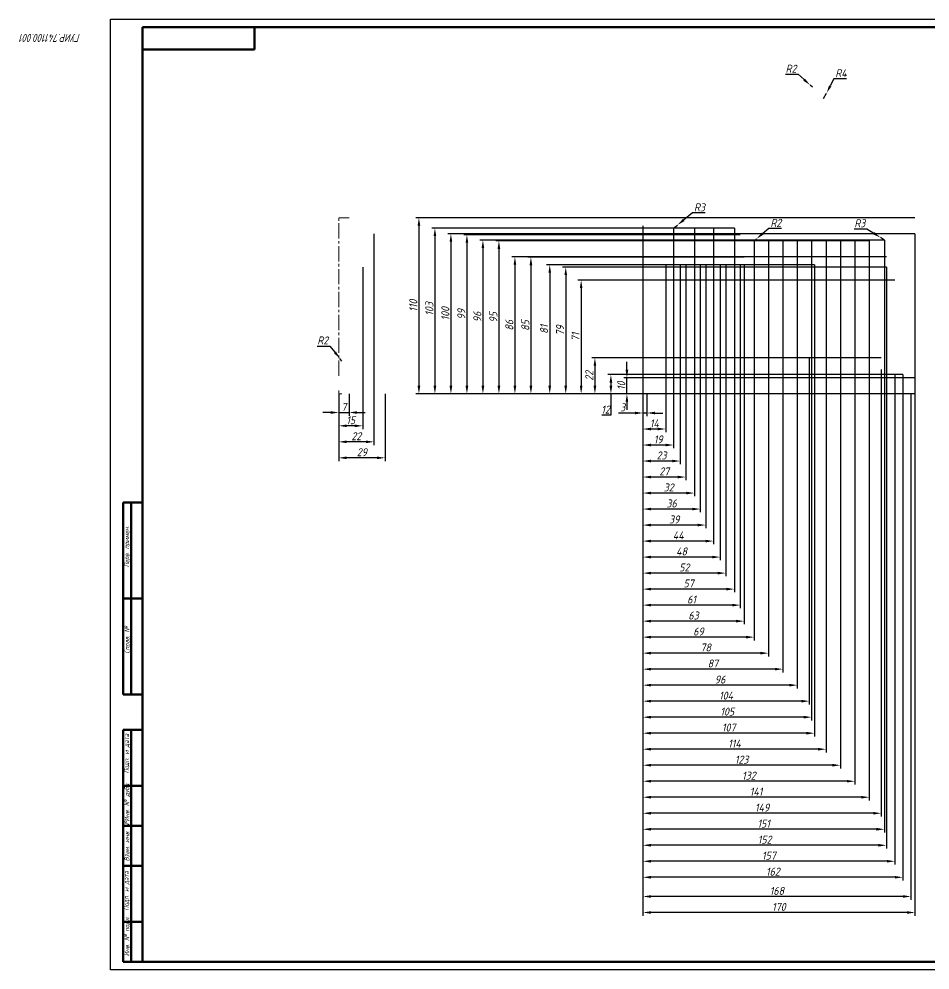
# Paper-space layout 'А1' of a CAD drawing. Header units: millimetres. Extents: x -58 to 887, y -1 to 593.
# Drawn here: x -58 to 512, y -1 to 593 of the extents above; entities that cross this region are included whole.
import ezdxf

# ---------------------------------------------------------------- set-up
doc = ezdxf.new("R2010")
doc.units = ezdxf.units.MM
doc.header["$LTSCALE"] = 0.5
doc.linetypes.add('осевая2', pattern=[28.575, 19.05, -3.175, 3.175, -3.175])
doc.layers.get('0').update_dxf_attribs({"lineweight": 0})
doc.layers.add('KONTUR', color=7, linetype='Continuous')
for name, color, linetype, lineweight in [('Основная', 7, 'Continuous', 60), ('текст', 7, 'Continuous', 30), ('тонкая', 7, 'Continuous', 20), ('штрих-пунктир', 7, 'осевая2', 0)]:
    doc.layers.add(name, color=color, linetype=linetype, lineweight=lineweight)
doc.styles.add('GOST type A0', font='', dxfattribs={"oblique": 15, "height": 3.5})
doc.styles.get("Standard").update_dxf_attribs({"font": 'isocpeui.ttf', "width": 0.9})
doc.styles.get('GOST type A0').set_extended_font_data('GOST type A')
doc.dimstyles.new('Standart', dxfattribs={"dimtxt": 5, "dimasz": 5, "dimexe": 2, "dimexo": 0, "dimgap": 1, "dimtad": 1, "dimtoh": 1, "dimdec": 0, "dimtxsty": 'Standard', "dimcen": 2.5, "dimadec": 0, "dimazin": 0, "dimtfac": 1, "dimtdec": 0, "dimtmove": 0, "dimatfit": 3, "dimldrblk": 'DOTSMALL', "dimfxl": 0, "dimarcsym": 0})

# ---------------------------------------------------------------- blocks, each defined once
blk = doc.blocks.new('*D18')
at = {"color": 0, "lineweight": -2, "transparency": 16777216}
for p, q in [((332.06, 359.11), (332.06, 345.11)), ((334.56, 359.11), (334.56, 345.11)), ((327.06, 347.11), (316.87, 347.11)), ((334.56, 347.11), (332.06, 347.11)), ((339.56, 347.11), (344.56, 347.11))]:
    blk.add_line(p, q, dxfattribs=at)
at = {"color": 0, "transparency": 16777216}
for points in [[(327.06, 347.94), (327.06, 346.28), (332.06, 347.11)], [(339.56, 347.94), (339.56, 346.28), (334.56, 347.11)]]:
    blk.add_solid(points, dxfattribs=at)
at = {"color": 0, "transparency": 16777216, "insert": (319.47, 350.61), "char_height": 5, "attachment_point": 5}
blk.add_mtext('3', dxfattribs=at)
blk = doc.blocks.new('_DotSmall')
at = {"color": 0, "linetype": 'ByBlock', "const_width": 0.5}
blk.add_lwpolyline([(-0.0625, 0, 1), (0.0625, 0, 1)], format="xyb", close=True, dxfattribs=at)
blk = doc.blocks.new('*D19')
at = {"color": 0, "lineweight": -2, "transparency": 16777216}
for p, q in [((346.32, 439.67), (346.32, 335.11)), ((332.06, 359.11), (332.06, 335.11)), ((341.32, 337.11), (337.06, 337.11))]:
    blk.add_line(p, q, dxfattribs=at)
at = {"color": 0, "transparency": 16777216}
for points in [[(337.06, 337.94), (337.06, 336.28), (332.06, 337.11)], [(341.32, 337.94), (341.32, 336.28), (346.32, 337.11)]]:
    blk.add_solid(points, dxfattribs=at)
at = {"color": 0, "transparency": 16777216, "insert": (339.19, 340.61), "char_height": 5, "attachment_point": 5}
blk.add_mtext('14', dxfattribs=at)
blk = doc.blocks.new('*D20')
at = {"color": 0, "lineweight": -2, "transparency": 16777216}
for p, q in [((332.06, 462.58), (332.06, 325.11)), ((351.28, 462.58), (351.28, 325.11)), ((346.28, 327.11), (337.06, 327.11))]:
    blk.add_line(p, q, dxfattribs=at)
at = {"color": 0, "transparency": 16777216}
for points in [[(337.06, 327.94), (337.06, 326.28), (332.06, 327.11)], [(346.28, 327.94), (346.28, 326.28), (351.28, 327.11)]]:
    blk.add_solid(points, dxfattribs=at)
at = {"color": 0, "transparency": 16777216, "insert": (341.67, 330.61), "char_height": 5, "attachment_point": 5}
blk.add_mtext('19', dxfattribs=at)
blk = doc.blocks.new('*D21')
at = {"color": 0, "lineweight": -2, "transparency": 16777216}
for p, q in [((332.06, 439.67), (332.06, 315.11)), ((355.4, 439.67), (355.4, 315.11)), ((350.4, 317.11), (337.06, 317.11))]:
    blk.add_line(p, q, dxfattribs=at)
at = {"color": 0, "transparency": 16777216}
for points in [[(337.06, 317.94), (337.06, 316.28), (332.06, 317.11)], [(350.4, 317.94), (350.4, 316.28), (355.4, 317.11)]]:
    blk.add_solid(points, dxfattribs=at)
at = {"color": 0, "transparency": 16777216, "insert": (343.73, 320.61), "char_height": 5, "attachment_point": 5}
blk.add_mtext('23', dxfattribs=at)
blk = doc.blocks.new('*D22')
at = {"color": 0, "lineweight": -2, "transparency": 16777216}
for p, q in [((332.06, 462.58), (332.06, 305.11)), ((358.82, 439.67), (358.82, 305.11)), ((353.82, 307.11), (337.06, 307.11))]:
    blk.add_line(p, q, dxfattribs=at)
at = {"color": 0, "transparency": 16777216}
for points in [[(337.06, 307.94), (337.06, 306.28), (332.06, 307.11)], [(353.82, 307.94), (353.82, 306.28), (358.82, 307.11)]]:
    blk.add_solid(points, dxfattribs=at)
at = {"color": 0, "transparency": 16777216, "insert": (345.44, 310.64), "char_height": 5, "attachment_point": 5}
blk.add_mtext('27', dxfattribs=at)
blk = doc.blocks.new('*D23')
at = {"color": 0, "lineweight": -2, "transparency": 16777216}
for p, q in [((332.06, 462.58), (332.06, 295.11)), ((364.28, 462.58), (364.28, 295.11)), ((359.28, 297.11), (337.06, 297.11))]:
    blk.add_line(p, q, dxfattribs=at)
at = {"color": 0, "transparency": 16777216}
for points in [[(337.06, 297.94), (337.06, 296.28), (332.06, 297.11)], [(359.28, 297.94), (359.28, 296.28), (364.28, 297.11)]]:
    blk.add_solid(points, dxfattribs=at)
at = {"color": 0, "transparency": 16777216, "insert": (348.17, 300.61), "char_height": 5, "attachment_point": 5}
blk.add_mtext('32', dxfattribs=at)
blk = doc.blocks.new('*D24')
at = {"color": 0, "lineweight": -2, "transparency": 16777216}
for p, q in [((332.06, 439.67), (332.06, 285.11)), ((367.9, 439.67), (367.9, 285.11)), ((362.9, 287.11), (337.06, 287.11))]:
    blk.add_line(p, q, dxfattribs=at)
at = {"color": 0, "transparency": 16777216}
for points in [[(337.06, 287.94), (337.06, 286.28), (332.06, 287.11)], [(362.9, 287.94), (362.9, 286.28), (367.9, 287.11)]]:
    blk.add_solid(points, dxfattribs=at)
at = {"color": 0, "transparency": 16777216, "insert": (349.98, 290.61), "char_height": 5, "attachment_point": 5}
blk.add_mtext('36', dxfattribs=at)
blk = doc.blocks.new('*D25')
at = {"color": 0, "lineweight": -2, "transparency": 16777216}
for p, q in [((332.06, 462.58), (332.06, 275.11)), ((371.32, 439.67), (371.32, 275.11)), ((366.32, 277.11), (337.06, 277.11))]:
    blk.add_line(p, q, dxfattribs=at)
at = {"color": 0, "transparency": 16777216}
for points in [[(337.06, 277.94), (337.06, 276.28), (332.06, 277.11)], [(366.32, 277.94), (366.32, 276.28), (371.32, 277.11)]]:
    blk.add_solid(points, dxfattribs=at)
at = {"color": 0, "transparency": 16777216, "insert": (351.69, 280.61), "char_height": 5, "attachment_point": 5}
blk.add_mtext('39', dxfattribs=at)
blk = doc.blocks.new('*D26')
at = {"color": 0, "lineweight": -2, "transparency": 16777216}
for p, q in [((332.06, 464.11), (332.06, 265.11)), ((376.28, 462.58), (376.28, 265.11)), ((371.28, 267.11), (337.06, 267.11))]:
    blk.add_line(p, q, dxfattribs=at)
at = {"color": 0, "transparency": 16777216}
for points in [[(337.06, 267.94), (337.06, 266.28), (332.06, 267.11)], [(371.28, 267.94), (371.28, 266.28), (376.28, 267.11)]]:
    blk.add_solid(points, dxfattribs=at)
at = {"color": 0, "transparency": 16777216, "insert": (354.17, 270.61), "char_height": 5, "attachment_point": 5}
blk.add_mtext('44', dxfattribs=at)
blk = doc.blocks.new('*D27')
at = {"color": 0, "lineweight": -2, "transparency": 16777216}
for p, q in [((332.06, 439.67), (332.06, 255.11)), ((380.4, 439.67), (380.4, 255.11)), ((375.4, 257.11), (337.06, 257.11))]:
    blk.add_line(p, q, dxfattribs=at)
at = {"color": 0, "transparency": 16777216}
for points in [[(337.06, 257.94), (337.06, 256.28), (332.06, 257.11)], [(375.4, 257.94), (375.4, 256.28), (380.4, 257.11)]]:
    blk.add_solid(points, dxfattribs=at)
at = {"color": 0, "transparency": 16777216, "insert": (356.23, 260.61), "char_height": 5, "attachment_point": 5}
blk.add_mtext('48', dxfattribs=at)
blk = doc.blocks.new('*D28')
at = {"color": 0, "lineweight": -2, "transparency": 16777216}
for p, q in [((332.06, 439.67), (332.06, 245.11)), ((383.82, 439.67), (383.82, 245.11)), ((378.82, 247.11), (337.06, 247.11))]:
    blk.add_line(p, q, dxfattribs=at)
at = {"color": 0, "transparency": 16777216}
for points in [[(337.06, 247.94), (337.06, 246.28), (332.06, 247.11)], [(378.82, 247.94), (378.82, 246.28), (383.82, 247.11)]]:
    blk.add_solid(points, dxfattribs=at)
at = {"color": 0, "transparency": 16777216, "insert": (357.94, 250.61), "char_height": 5, "attachment_point": 5}
blk.add_mtext('52', dxfattribs=at)
blk = doc.blocks.new('*D29')
at = {"color": 0, "lineweight": -2, "transparency": 16777216}
for p, q in [((332.06, 462.58), (332.06, 235.11)), ((389.28, 462.58), (389.28, 235.11)), ((384.28, 237.11), (337.06, 237.11))]:
    blk.add_line(p, q, dxfattribs=at)
at = {"color": 0, "transparency": 16777216}
for points in [[(337.06, 237.94), (337.06, 236.28), (332.06, 237.11)], [(384.28, 237.94), (384.28, 236.28), (389.28, 237.11)]]:
    blk.add_solid(points, dxfattribs=at)
at = {"color": 0, "transparency": 16777216, "insert": (360.67, 240.64), "char_height": 5, "attachment_point": 5}
blk.add_mtext('57', dxfattribs=at)
blk = doc.blocks.new('*D30')
at = {"color": 0, "lineweight": -2, "transparency": 16777216}
for p, q in [((332.06, 439.67), (332.06, 225.11)), ((392.9, 439.67), (392.9, 225.11)), ((387.9, 227.11), (337.06, 227.11))]:
    blk.add_line(p, q, dxfattribs=at)
at = {"color": 0, "transparency": 16777216}
for points in [[(337.06, 227.94), (337.06, 226.28), (332.06, 227.11)], [(387.9, 227.94), (387.9, 226.28), (392.9, 227.11)]]:
    blk.add_solid(points, dxfattribs=at)
at = {"color": 0, "transparency": 16777216, "insert": (362.48, 230.61), "char_height": 5, "attachment_point": 5}
blk.add_mtext('61', dxfattribs=at)
blk = doc.blocks.new('*D31')
at = {"color": 0, "lineweight": -2, "transparency": 16777216}
for p, q in [((332.06, 439.67), (332.06, 215.11)), ((395.32, 439.67), (395.32, 215.11)), ((390.32, 217.11), (337.06, 217.11))]:
    blk.add_line(p, q, dxfattribs=at)
at = {"color": 0, "transparency": 16777216}
for points in [[(337.06, 217.94), (337.06, 216.28), (332.06, 217.11)], [(390.32, 217.94), (390.32, 216.28), (395.32, 217.11)]]:
    blk.add_solid(points, dxfattribs=at)
at = {"color": 0, "transparency": 16777216, "insert": (363.69, 220.61), "char_height": 5, "attachment_point": 5}
blk.add_mtext('63', dxfattribs=at)
blk = doc.blocks.new('*D32')
at = {"color": 0, "lineweight": -2, "transparency": 16777216}
for p, q in [((332.06, 454.61), (332.06, 205.11)), ((401.54, 454.61), (401.54, 205.11)), ((396.54, 207.11), (337.06, 207.11))]:
    blk.add_line(p, q, dxfattribs=at)
at = {"color": 0, "transparency": 16777216}
for points in [[(337.06, 207.94), (337.06, 206.28), (332.06, 207.11)], [(396.54, 207.94), (396.54, 206.28), (401.54, 207.11)]]:
    blk.add_solid(points, dxfattribs=at)
at = {"color": 0, "transparency": 16777216, "insert": (366.8, 210.61), "char_height": 5, "attachment_point": 5}
blk.add_mtext('69', dxfattribs=at)
blk = doc.blocks.new('*D33')
at = {"color": 0, "lineweight": -2, "transparency": 16777216}
for p, q in [((332.06, 454.61), (332.06, 195.11)), ((410.54, 454.61), (410.54, 195.11)), ((405.54, 197.11), (337.06, 197.11))]:
    blk.add_line(p, q, dxfattribs=at)
at = {"color": 0, "transparency": 16777216}
for points in [[(337.06, 197.94), (337.06, 196.28), (332.06, 197.11)], [(405.54, 197.94), (405.54, 196.28), (410.54, 197.11)]]:
    blk.add_solid(points, dxfattribs=at)
at = {"color": 0, "transparency": 16777216, "insert": (371.3, 200.64), "char_height": 5, "attachment_point": 5}
blk.add_mtext('78', dxfattribs=at)
blk = doc.blocks.new('*D34')
at = {"color": 0, "lineweight": -2, "transparency": 16777216}
for p, q in [((332.06, 454.61), (332.06, 185.11)), ((419.54, 454.61), (419.54, 185.11)), ((414.54, 187.11), (337.06, 187.11))]:
    blk.add_line(p, q, dxfattribs=at)
at = {"color": 0, "transparency": 16777216}
for points in [[(337.06, 187.94), (337.06, 186.28), (332.06, 187.11)], [(414.54, 187.94), (414.54, 186.28), (419.54, 187.11)]]:
    blk.add_solid(points, dxfattribs=at)
at = {"color": 0, "transparency": 16777216, "insert": (375.8, 190.64), "char_height": 5, "attachment_point": 5}
blk.add_mtext('87', dxfattribs=at)
blk = doc.blocks.new('*D35')
at = {"color": 0, "lineweight": -2, "transparency": 16777216}
for p, q in [((332.06, 454.61), (332.06, 175.11)), ((428.54, 454.61), (428.54, 175.11)), ((423.54, 177.11), (337.06, 177.11))]:
    blk.add_line(p, q, dxfattribs=at)
at = {"color": 0, "transparency": 16777216}
for points in [[(337.06, 177.94), (337.06, 176.28), (332.06, 177.11)], [(423.54, 177.94), (423.54, 176.28), (428.54, 177.11)]]:
    blk.add_solid(points, dxfattribs=at)
at = {"color": 0, "transparency": 16777216, "insert": (380.3, 180.61), "char_height": 5, "attachment_point": 5}
blk.add_mtext('96', dxfattribs=at)
blk = doc.blocks.new('*D36')
at = {"color": 0, "lineweight": -2, "transparency": 16777216}
for p, q in [((332.06, 454.61), (332.06, 165.11)), ((436.05, 381.58), (436.05, 165.11)), ((431.05, 167.11), (337.06, 167.11))]:
    blk.add_line(p, q, dxfattribs=at)
at = {"color": 0, "transparency": 16777216}
for points in [[(337.06, 167.94), (337.06, 166.28), (332.06, 167.11)], [(431.05, 167.94), (431.05, 166.28), (436.05, 167.11)]]:
    blk.add_solid(points, dxfattribs=at)
at = {"color": 0, "transparency": 16777216, "insert": (384.06, 170.61), "char_height": 5, "attachment_point": 5}
blk.add_mtext('104', dxfattribs=at)
blk = doc.blocks.new('*D37')
at = {"color": 0, "lineweight": -2, "transparency": 16777216}
for p, q in [((332.06, 454.61), (332.06, 155.11)), ((437.54, 454.61), (437.54, 155.11)), ((432.54, 157.11), (337.06, 157.11))]:
    blk.add_line(p, q, dxfattribs=at)
at = {"color": 0, "transparency": 16777216}
for points in [[(337.06, 157.94), (337.06, 156.28), (332.06, 157.11)], [(432.54, 157.94), (432.54, 156.28), (437.54, 157.11)]]:
    blk.add_solid(points, dxfattribs=at)
at = {"color": 0, "transparency": 16777216, "insert": (384.8, 160.61), "char_height": 5, "attachment_point": 5}
blk.add_mtext('105', dxfattribs=at)
blk = doc.blocks.new('*D38')
at = {"color": 0, "lineweight": -2, "transparency": 16777216}
for p, q in [((332.06, 454.61), (332.06, 135.11)), ((446.54, 454.61), (446.54, 135.11)), ((441.54, 137.11), (337.06, 137.11))]:
    blk.add_line(p, q, dxfattribs=at)
at = {"color": 0, "transparency": 16777216}
for points in [[(337.06, 137.94), (337.06, 136.28), (332.06, 137.11)], [(441.54, 137.94), (441.54, 136.28), (446.54, 137.11)]]:
    blk.add_solid(points, dxfattribs=at)
at = {"color": 0, "transparency": 16777216, "insert": (389.3, 140.61), "char_height": 5, "attachment_point": 5}
blk.add_mtext('114', dxfattribs=at)
blk = doc.blocks.new('*D39')
at = {"color": 0, "lineweight": -2, "transparency": 16777216}
for p, q in [((332.06, 454.61), (332.06, 125.11)), ((455.54, 454.61), (455.54, 125.11)), ((450.54, 127.11), (337.06, 127.11))]:
    blk.add_line(p, q, dxfattribs=at)
at = {"color": 0, "transparency": 16777216}
for points in [[(337.06, 127.94), (337.06, 126.28), (332.06, 127.11)], [(450.54, 127.94), (450.54, 126.28), (455.54, 127.11)]]:
    blk.add_solid(points, dxfattribs=at)
at = {"color": 0, "transparency": 16777216, "insert": (393.8, 130.61), "char_height": 5, "attachment_point": 5}
blk.add_mtext('123', dxfattribs=at)
blk = doc.blocks.new('*D40')
at = {"color": 0, "lineweight": -2, "transparency": 16777216}
for p, q in [((332.06, 454.61), (332.06, 115.11)), ((464.54, 454.61), (464.54, 115.11)), ((459.54, 117.11), (337.06, 117.11))]:
    blk.add_line(p, q, dxfattribs=at)
at = {"color": 0, "transparency": 16777216}
for points in [[(337.06, 117.94), (337.06, 116.28), (332.06, 117.11)], [(459.54, 117.94), (459.54, 116.28), (464.54, 117.11)]]:
    blk.add_solid(points, dxfattribs=at)
at = {"color": 0, "transparency": 16777216, "insert": (398.3, 120.61), "char_height": 5, "attachment_point": 5}
blk.add_mtext('132', dxfattribs=at)
blk = doc.blocks.new('*D41')
at = {"color": 0, "lineweight": -2, "transparency": 16777216}
for p, q in [((332.06, 454.61), (332.06, 105.11)), ((473.54, 454.61), (473.54, 105.11)), ((468.54, 107.11), (337.06, 107.11))]:
    blk.add_line(p, q, dxfattribs=at)
at = {"color": 0, "transparency": 16777216}
for points in [[(337.06, 107.94), (337.06, 106.28), (332.06, 107.11)], [(468.54, 107.94), (468.54, 106.28), (473.54, 107.11)]]:
    blk.add_solid(points, dxfattribs=at)
at = {"color": 0, "transparency": 16777216, "insert": (402.8, 110.61), "char_height": 5, "attachment_point": 5}
blk.add_mtext('141', dxfattribs=at)
blk = doc.blocks.new('*D42')
at = {"color": 0, "lineweight": -2, "transparency": 16777216}
for p, q in [((332.06, 374.23), (332.06, 95.11)), ((481.05, 374.23), (481.05, 95.11)), ((476.05, 97.11), (337.06, 97.11))]:
    blk.add_line(p, q, dxfattribs=at)
at = {"color": 0, "transparency": 16777216}
for points in [[(337.06, 97.94), (337.06, 96.28), (332.06, 97.11)], [(476.05, 97.94), (476.05, 96.28), (481.05, 97.11)]]:
    blk.add_solid(points, dxfattribs=at)
at = {"color": 0, "transparency": 16777216, "insert": (406.56, 100.61), "char_height": 5, "attachment_point": 5}
blk.add_mtext('149', dxfattribs=at)
blk = doc.blocks.new('*D43')
at = {"color": 0, "lineweight": -2, "transparency": 16777216}
for p, q in [((332.06, 455.11), (332.06, 85.11)), ((483.06, 455.11), (483.06, 85.11)), ((478.06, 87.11), (337.06, 87.11))]:
    blk.add_line(p, q, dxfattribs=at)
at = {"color": 0, "transparency": 16777216}
for points in [[(337.06, 87.94), (337.06, 86.28), (332.06, 87.11)], [(478.06, 87.94), (478.06, 86.28), (483.06, 87.11)]]:
    blk.add_solid(points, dxfattribs=at)
at = {"color": 0, "transparency": 16777216, "insert": (407.56, 90.61), "char_height": 5, "attachment_point": 5}
blk.add_mtext('151', dxfattribs=at)
blk = doc.blocks.new('*D44')
at = {"color": 0, "lineweight": -2, "transparency": 16777216}
for p, q in [((332.06, 438.21), (332.06, 75.11)), ((484.23, 438.21), (484.23, 75.11)), ((479.23, 77.11), (337.06, 77.11))]:
    blk.add_line(p, q, dxfattribs=at)
at = {"color": 0, "transparency": 16777216}
for points in [[(337.06, 77.94), (337.06, 76.28), (332.06, 77.11)], [(479.23, 77.94), (479.23, 76.28), (484.23, 77.11)]]:
    blk.add_solid(points, dxfattribs=at)
at = {"color": 0, "transparency": 16777216, "insert": (408.15, 80.61), "char_height": 5, "attachment_point": 5}
blk.add_mtext('152', dxfattribs=at)
blk = doc.blocks.new('*D45')
at = {"color": 0, "lineweight": -2, "transparency": 16777216}
for p, q in [((332.06, 371.11), (332.06, 65.11)), ((489.54, 371.11), (489.54, 65.11)), ((484.54, 67.11), (337.06, 67.11))]:
    blk.add_line(p, q, dxfattribs=at)
at = {"color": 0, "transparency": 16777216}
for points in [[(337.06, 67.94), (337.06, 66.28), (332.06, 67.11)], [(484.54, 67.94), (484.54, 66.28), (489.54, 67.11)]]:
    blk.add_solid(points, dxfattribs=at)
at = {"color": 0, "transparency": 16777216, "insert": (410.8, 70.64), "char_height": 5, "attachment_point": 5}
blk.add_mtext('157', dxfattribs=at)
blk = doc.blocks.new('*D46')
at = {"color": 0, "lineweight": -2, "transparency": 16777216}
for p, q in [((332.06, 371.11), (332.06, 55.11)), ((494.54, 371.11), (494.54, 55.11)), ((489.54, 57.11), (337.06, 57.11))]:
    blk.add_line(p, q, dxfattribs=at)
at = {"color": 0, "transparency": 16777216}
for points in [[(337.06, 57.94), (337.06, 56.28), (332.06, 57.11)], [(489.54, 57.94), (489.54, 56.28), (494.54, 57.11)]]:
    blk.add_solid(points, dxfattribs=at)
at = {"color": 0, "transparency": 16777216, "insert": (413.3, 60.61), "char_height": 5, "attachment_point": 5}
blk.add_mtext('162', dxfattribs=at)
blk = doc.blocks.new('*D47')
at = {"color": 0, "lineweight": -2, "transparency": 16777216}
for p, q in [((332.06, 359.11), (332.06, 43.11)), ((499.56, 359.11), (499.56, 43.11)), ((494.56, 45.11), (337.06, 45.11))]:
    blk.add_line(p, q, dxfattribs=at)
at = {"color": 0, "transparency": 16777216}
for points in [[(337.06, 45.94), (337.06, 44.28), (332.06, 45.11)], [(494.56, 45.94), (494.56, 44.28), (499.56, 45.11)]]:
    blk.add_solid(points, dxfattribs=at)
at = {"color": 0, "transparency": 16777216, "insert": (415.81, 48.61), "char_height": 5, "attachment_point": 5}
blk.add_mtext('168', dxfattribs=at)
blk = doc.blocks.new('*D48')
at = {"color": 0, "lineweight": -2, "transparency": 16777216}
for p, q in [((332.06, 459.11), (332.06, 33.11)), ((502.06, 459.11), (502.06, 33.11)), ((497.06, 35.11), (337.06, 35.11))]:
    blk.add_line(p, q, dxfattribs=at)
at = {"color": 0, "transparency": 16777216}
for points in [[(337.06, 35.94), (337.06, 34.28), (332.06, 35.11)], [(497.06, 35.94), (497.06, 34.28), (502.06, 35.11)]]:
    blk.add_solid(points, dxfattribs=at)
at = {"color": 0, "transparency": 16777216, "insert": (417.06, 38.64), "char_height": 5, "attachment_point": 5}
blk.add_mtext('170', dxfattribs=at)
blk = doc.blocks.new('*D49')
at = {"color": 0, "lineweight": -2, "transparency": 16777216}
for p, q in [((332.06, 439.67), (332.06, 145.11)), ((439.32, 439.67), (439.32, 145.11)), ((434.32, 147.11), (337.06, 147.11))]:
    blk.add_line(p, q, dxfattribs=at)
at = {"color": 0, "transparency": 16777216}
for points in [[(337.06, 147.94), (337.06, 146.28), (332.06, 147.11)], [(434.32, 147.94), (434.32, 146.28), (439.32, 147.11)]]:
    blk.add_solid(points, dxfattribs=at)
at = {"color": 0, "transparency": 16777216, "insert": (385.69, 150.64), "char_height": 5, "attachment_point": 5}
blk.add_mtext('107', dxfattribs=at)
blk = doc.blocks.new('*D50')
at = {"color": 0, "lineweight": -2, "transparency": 16777216}
for p, q in [((322.06, 374.11), (322.06, 379.11)), ((502.06, 369.11), (320.06, 369.11)), ((322.06, 359.11), (322.06, 369.11)), ((502.06, 359.11), (320.06, 359.11)), ((322.06, 354.11), (322.06, 349.11))]:
    blk.add_line(p, q, dxfattribs=at)
at = {"color": 0, "transparency": 16777216}
for points in [[(321.23, 374.11), (322.9, 374.11), (322.06, 369.11)], [(321.23, 354.11), (322.9, 354.11), (322.06, 359.11)]]:
    blk.add_solid(points, dxfattribs=at)
at = {"color": 0, "transparency": 16777216, "insert": (318.56, 364.11), "char_height": 5, "attachment_point": 5, "rotation": 90}
blk.add_mtext('10', dxfattribs=at)
blk = doc.blocks.new('*D51')
at = {"color": 0, "lineweight": -2, "transparency": 16777216}
for p, q in [((494.54, 371.11), (310.06, 371.11)), ((312.06, 366.11), (312.06, 364.11)), ((494.54, 359.11), (310.06, 359.11)), ((312.06, 359.11), (312.06, 345.76)), ((312.06, 345.76), (306.37, 345.76))]:
    blk.add_line(p, q, dxfattribs=at)
at = {"color": 0, "transparency": 16777216}
for points in [[(311.23, 366.11), (312.9, 366.11), (312.06, 371.11)], [(311.23, 364.11), (312.9, 364.11), (312.06, 359.11)]]:
    blk.add_solid(points, dxfattribs=at)
at = {"color": 0, "transparency": 16777216, "insert": (308.72, 349.26), "char_height": 5, "attachment_point": 5}
blk.add_mtext('12', dxfattribs=at)
blk = doc.blocks.new('*D52')
at = {"color": 0, "lineweight": -2, "transparency": 16777216}
for p, q in [((481.05, 381.58), (300.06, 381.58)), ((302.06, 376.58), (302.06, 364.11)), ((481.05, 359.11), (300.06, 359.11))]:
    blk.add_line(p, q, dxfattribs=at)
at = {"color": 0, "transparency": 16777216}
for points in [[(301.23, 376.58), (302.9, 376.58), (302.06, 381.58)], [(301.23, 364.11), (302.9, 364.11), (302.06, 359.11)]]:
    blk.add_solid(points, dxfattribs=at)
at = {"color": 0, "transparency": 16777216, "insert": (298.56, 370.35), "char_height": 5, "attachment_point": 5, "rotation": 90}
blk.add_mtext('22', dxfattribs=at)
blk = doc.blocks.new('*D53')
at = {"color": 0, "lineweight": -2, "transparency": 16777216}
for p, q in [((489.54, 430.11), (291.47, 430.11)), ((293.47, 425.11), (293.47, 364.11)), ((489.54, 359.11), (291.47, 359.11))]:
    blk.add_line(p, q, dxfattribs=at)
at = {"color": 0, "transparency": 16777216}
for points in [[(292.64, 425.11), (294.3, 425.11), (293.47, 430.11)], [(292.64, 364.11), (294.3, 364.11), (293.47, 359.11)]]:
    blk.add_solid(points, dxfattribs=at)
at = {"color": 0, "transparency": 16777216, "insert": (289.94, 394.61), "char_height": 5, "attachment_point": 5, "rotation": 90}
blk.add_mtext('71', dxfattribs=at)
blk = doc.blocks.new('*D54')
at = {"color": 0, "lineweight": -2, "transparency": 16777216}
for p, q in [((484.23, 438.21), (281.83, 438.21)), ((283.83, 433.21), (283.83, 364.11)), ((484.23, 359.11), (281.83, 359.11))]:
    blk.add_line(p, q, dxfattribs=at)
at = {"color": 0, "transparency": 16777216}
for points in [[(283, 433.21), (284.67, 433.21), (283.83, 438.21)], [(283, 364.11), (284.67, 364.11), (283.83, 359.11)]]:
    blk.add_solid(points, dxfattribs=at)
at = {"color": 0, "transparency": 16777216, "insert": (280.3, 398.66), "char_height": 5, "attachment_point": 5, "rotation": 90}
blk.add_mtext('79', dxfattribs=at)
blk = doc.blocks.new('*D55')
at = {"color": 0, "lineweight": -2, "transparency": 16777216}
for p, q in [((439.32, 439.67), (271.83, 439.67)), ((273.83, 434.67), (273.83, 364.11)), ((439.32, 359.11), (271.83, 359.11))]:
    blk.add_line(p, q, dxfattribs=at)
at = {"color": 0, "transparency": 16777216}
for points in [[(272.99, 434.67), (274.66, 434.67), (273.83, 439.67)], [(272.99, 364.11), (274.66, 364.11), (273.83, 359.11)]]:
    blk.add_solid(points, dxfattribs=at)
at = {"color": 0, "transparency": 16777216, "insert": (270.33, 399.39), "char_height": 5, "attachment_point": 5, "rotation": 90}
blk.add_mtext('81', dxfattribs=at)
blk = doc.blocks.new('*D56')
at = {"color": 0, "lineweight": -2, "transparency": 16777216}
for p, q in [((484.23, 444.7), (250.06, 444.7)), ((252.06, 439.7), (252.06, 364.11)), ((484.23, 359.11), (250.06, 359.11))]:
    blk.add_line(p, q, dxfattribs=at)
at = {"color": 0, "transparency": 16777216}
for points in [[(251.23, 439.7), (252.9, 439.7), (252.06, 444.7)], [(251.23, 364.11), (252.9, 364.11), (252.06, 359.11)]]:
    blk.add_solid(points, dxfattribs=at)
at = {"color": 0, "transparency": 16777216, "insert": (248.56, 401.91), "char_height": 5, "attachment_point": 5, "rotation": 90}
blk.add_mtext('86', dxfattribs=at)
blk = doc.blocks.new('*D57')
at = {"color": 0, "lineweight": -2, "transparency": 16777216}
for p, q in [((395.32, 444.42), (260.06, 444.42)), ((262.06, 439.42), (262.06, 364.11)), ((395.32, 359.11), (260.06, 359.11))]:
    blk.add_line(p, q, dxfattribs=at)
at = {"color": 0, "transparency": 16777216}
for points in [[(261.23, 439.42), (262.9, 439.42), (262.06, 444.42)], [(261.23, 364.11), (262.9, 364.11), (262.06, 359.11)]]:
    blk.add_solid(points, dxfattribs=at)
at = {"color": 0, "transparency": 16777216, "insert": (258.56, 401.76), "char_height": 5, "attachment_point": 5, "rotation": 90}
blk.add_mtext('85', dxfattribs=at)
blk = doc.blocks.new('*D58')
at = {"color": 0, "lineweight": -2, "transparency": 16777216}
for p, q in [((473.54, 454.61), (240.06, 454.61)), ((242.06, 449.61), (242.06, 364.11)), ((473.54, 359.11), (240.06, 359.11))]:
    blk.add_line(p, q, dxfattribs=at)
at = {"color": 0, "transparency": 16777216}
for points in [[(241.23, 449.61), (242.9, 449.61), (242.06, 454.61)], [(241.23, 364.11), (242.9, 364.11), (242.06, 359.11)]]:
    blk.add_solid(points, dxfattribs=at)
at = {"color": 0, "transparency": 16777216, "insert": (238.56, 406.86), "char_height": 5, "attachment_point": 5, "rotation": 90}
blk.add_mtext('95', dxfattribs=at)
blk = doc.blocks.new('*D59')
at = {"color": 0, "lineweight": -2, "transparency": 16777216}
for p, q in [((483.06, 455.11), (230.06, 455.11)), ((232.06, 450.11), (232.06, 364.11)), ((483.06, 359.11), (230.06, 359.11))]:
    blk.add_line(p, q, dxfattribs=at)
at = {"color": 0, "transparency": 16777216}
for points in [[(231.23, 450.11), (232.9, 450.11), (232.06, 455.11)], [(231.23, 364.11), (232.9, 364.11), (232.06, 359.11)]]:
    blk.add_solid(points, dxfattribs=at)
at = {"color": 0, "transparency": 16777216, "insert": (228.56, 407.11), "char_height": 5, "attachment_point": 5, "rotation": 90}
blk.add_mtext('96', dxfattribs=at)
blk = doc.blocks.new('*D60')
at = {"color": 0, "lineweight": -2, "transparency": 16777216}
for p, q in [((502.06, 459.11), (210.06, 459.11)), ((212.06, 454.11), (212.06, 364.11)), ((502.06, 359.11), (210.06, 359.11))]:
    blk.add_line(p, q, dxfattribs=at)
at = {"color": 0, "transparency": 16777216}
for points in [[(211.23, 454.11), (212.9, 454.11), (212.06, 459.11)], [(211.23, 364.11), (212.9, 364.11), (212.06, 359.11)]]:
    blk.add_solid(points, dxfattribs=at)
at = {"color": 0, "transparency": 16777216, "insert": (208.56, 409.11), "char_height": 5, "attachment_point": 5, "rotation": 90}
blk.add_mtext('100', dxfattribs=at)
blk = doc.blocks.new('*D61')
at = {"color": 0, "lineweight": -2, "transparency": 16777216}
for p, q in [((392.9, 458.42), (220.06, 458.42)), ((222.06, 453.42), (222.06, 364.11)), ((392.9, 359.11), (220.06, 359.11))]:
    blk.add_line(p, q, dxfattribs=at)
at = {"color": 0, "transparency": 16777216}
for points in [[(221.23, 453.42), (222.9, 453.42), (222.06, 458.42)], [(221.23, 364.11), (222.9, 364.11), (222.06, 359.11)]]:
    blk.add_solid(points, dxfattribs=at)
at = {"color": 0, "transparency": 16777216, "insert": (218.56, 408.77), "char_height": 5, "attachment_point": 5, "rotation": 90}
blk.add_mtext('99', dxfattribs=at)
blk = doc.blocks.new('*D62')
at = {"color": 0, "lineweight": -2, "transparency": 16777216}
for p, q in [((389.28, 462.58), (200.06, 462.58)), ((202.06, 457.58), (202.06, 364.11)), ((389.28, 359.11), (200.06, 359.11))]:
    blk.add_line(p, q, dxfattribs=at)
at = {"color": 0, "transparency": 16777216}
for points in [[(201.23, 457.58), (202.9, 457.58), (202.06, 462.58)], [(201.23, 364.11), (202.9, 364.11), (202.06, 359.11)]]:
    blk.add_solid(points, dxfattribs=at)
at = {"color": 0, "transparency": 16777216, "insert": (198.56, 412.14), "char_height": 5, "attachment_point": 5, "rotation": 90}
blk.add_mtext('103', dxfattribs=at)
blk = doc.blocks.new('*D63')
at = {"color": 0, "lineweight": -2, "transparency": 16777216}
for p, q in [((502.06, 469.11), (190.06, 469.11)), ((192.06, 464.11), (192.06, 364.11)), ((502.06, 359.11), (190.06, 359.11))]:
    blk.add_line(p, q, dxfattribs=at)
at = {"color": 0, "transparency": 16777216}
for points in [[(191.23, 464.11), (192.9, 464.11), (192.06, 469.11)], [(191.23, 364.11), (192.9, 364.11), (192.06, 359.11)]]:
    blk.add_solid(points, dxfattribs=at)
at = {"color": 0, "transparency": 16777216, "insert": (188.56, 414.11), "char_height": 5, "attachment_point": 5, "rotation": 90}
blk.add_mtext('110', dxfattribs=at)
blk = doc.blocks.new('*D64')
at = {"color": 0, "lineweight": -2, "transparency": 16777216}
for p, q in [((362.99, 472.06), (357.5, 467.62)), ((370.91, 472.06), (362.99, 472.06)), ((351.28, 462.58), (353.62, 464.47))]:
    blk.add_line(p, q, dxfattribs=at)
at = {"color": 0, "transparency": 16777216}
blk.add_solid([(356.98, 468.27), (358.03, 466.97), (353.62, 464.47)], dxfattribs=at)
at = {"color": 0, "transparency": 16777216, "insert": (367.45, 475.56), "char_height": 5, "attachment_point": 5}
blk.add_mtext('R3', dxfattribs=at)
blk = doc.blocks.new('*D65')
at = {"color": 0, "lineweight": -2, "transparency": 16777216}
for p, q in [((410.7, 462.35), (406.89, 459.13)), ((418.63, 462.35), (410.7, 462.35)), ((401.54, 454.61), (403.07, 455.9))]:
    blk.add_line(p, q, dxfattribs=at)
at = {"color": 0, "transparency": 16777216}
blk.add_solid([(406.35, 459.76), (407.42, 458.49), (403.07, 455.9)], dxfattribs=at)
at = {"color": 0, "transparency": 16777216, "insert": (415.17, 465.85), "char_height": 5, "attachment_point": 5}
blk.add_mtext('R2', dxfattribs=at)
blk = doc.blocks.new('*D66')
at = {"color": 0, "lineweight": -2, "transparency": 16777216}
for p, q in [((464.19, 462.11), (472.11, 462.11)), ((472.11, 462.11), (476.32, 459.41)), ((483.06, 455.11), (480.54, 456.72))]:
    blk.add_line(p, q, dxfattribs=at)
at = {"color": 0, "transparency": 16777216}
blk.add_solid([(476.77, 460.12), (475.87, 458.71), (480.54, 456.72)], dxfattribs=at)
at = {"color": 0, "transparency": 16777216, "insert": (467.65, 465.61), "char_height": 5, "attachment_point": 5}
blk.add_mtext('R3', dxfattribs=at)
blk = doc.blocks.new('*D67')
at = {"color": 0, "lineweight": -2, "transparency": 16777216}
for p, q in [((128.5, 388.94), (136.42, 388.94)), ((136.42, 388.94), (139.55, 385.04)), ((143.93, 379.58), (142.68, 381.14))]:
    blk.add_line(p, q, dxfattribs=at)
at = {"color": 0, "transparency": 16777216}
blk.add_solid([(140.2, 385.57), (138.9, 384.52), (142.68, 381.14)], dxfattribs=at)
at = {"color": 0, "transparency": 16777216, "insert": (131.96, 392.44), "char_height": 5, "attachment_point": 5}
blk.add_mtext('R2', dxfattribs=at)
blk = doc.blocks.new('*D68')
at = {"color": 0, "lineweight": -2, "transparency": 16777216}
for p, q in [((451.5, 555.86), (449.19, 551.43)), ((459.25, 555.86), (451.5, 555.86)), ((445.04, 543.47), (446.88, 546.99))]:
    blk.add_line(p, q, dxfattribs=at)
at = {"color": 0, "transparency": 16777216}
blk.add_solid([(448.45, 551.81), (449.93, 551.04), (446.88, 546.99)], dxfattribs=at)
at = {"color": 0, "transparency": 16777216, "insert": (455.88, 559.36), "char_height": 5, "attachment_point": 5}
blk.add_mtext('R4', dxfattribs=at)
blk = doc.blocks.new('*D69')
at = {"color": 0, "lineweight": -2, "transparency": 16777216}
for p, q in [((421.2, 558.67), (429.12, 558.67)), ((429.12, 558.67), (432.84, 555.33)), ((438.05, 550.65), (436.56, 551.99))]:
    blk.add_line(p, q, dxfattribs=at)
at = {"color": 0, "transparency": 16777216}
blk.add_solid([(433.4, 555.95), (432.29, 554.71), (436.56, 551.99)], dxfattribs=at)
at = {"color": 0, "transparency": 16777216, "insert": (424.66, 562.17), "char_height": 5, "attachment_point": 5}
blk.add_mtext('R2', dxfattribs=at)
blk = doc.blocks.new('*D70')
at = {"color": 0, "lineweight": -2, "transparency": 16777216}
for p, q in [((141.93, 359.11), (141.93, 345.41)), ((148.44, 359.11), (148.44, 345.41)), ((136.93, 347.41), (131.93, 347.41)), ((141.93, 347.41), (148.44, 347.41)), ((153.44, 347.41), (158.44, 347.41))]:
    blk.add_line(p, q, dxfattribs=at)
at = {"color": 0, "transparency": 16777216}
for points in [[(136.93, 348.24), (136.93, 346.58), (141.93, 347.41)], [(153.44, 348.24), (153.44, 346.58), (148.44, 347.41)]]:
    blk.add_solid(points, dxfattribs=at)
at = {"color": 0, "transparency": 16777216, "insert": (145.18, 350.94), "char_height": 5, "attachment_point": 5}
blk.add_mtext('7', dxfattribs=at)
blk = doc.blocks.new('*D71')
at = {"color": 0, "lineweight": -2, "transparency": 16777216}
for p, q in [((156.93, 438.21), (156.93, 337.11)), ((141.93, 359.11), (141.93, 337.11)), ((151.93, 339.11), (146.93, 339.11))]:
    blk.add_line(p, q, dxfattribs=at)
at = {"color": 0, "transparency": 16777216}
for points in [[(146.93, 339.94), (146.93, 338.28), (141.93, 339.11)], [(151.93, 339.94), (151.93, 338.28), (156.93, 339.11)]]:
    blk.add_solid(points, dxfattribs=at)
at = {"color": 0, "transparency": 16777216, "insert": (149.43, 342.61), "char_height": 5, "attachment_point": 5}
blk.add_mtext('15', dxfattribs=at)
blk = doc.blocks.new('*D72')
at = {"color": 0, "lineweight": -2, "transparency": 16777216}
for p, q in [((163.94, 459.11), (163.94, 327.11)), ((141.93, 359.11), (141.93, 327.11)), ((158.94, 329.11), (146.93, 329.11))]:
    blk.add_line(p, q, dxfattribs=at)
at = {"color": 0, "transparency": 16777216}
for points in [[(146.93, 329.94), (146.93, 328.28), (141.93, 329.11)], [(158.94, 329.94), (158.94, 328.28), (163.94, 329.11)]]:
    blk.add_solid(points, dxfattribs=at)
at = {"color": 0, "transparency": 16777216, "insert": (152.93, 332.61), "char_height": 5, "attachment_point": 5}
blk.add_mtext('22', dxfattribs=at)
blk = doc.blocks.new('*D73')
at = {"color": 0, "lineweight": -2, "transparency": 16777216}
for p, q in [((141.93, 359.11), (141.93, 317.11)), ((170.94, 359.11), (170.94, 317.11)), ((165.94, 319.11), (146.93, 319.11))]:
    blk.add_line(p, q, dxfattribs=at)
at = {"color": 0, "transparency": 16777216}
for points in [[(146.93, 319.94), (146.93, 318.28), (141.93, 319.11)], [(165.94, 319.94), (165.94, 318.28), (170.94, 319.11)]]:
    blk.add_solid(points, dxfattribs=at)
at = {"color": 0, "transparency": 16777216, "insert": (156.43, 322.61), "char_height": 5, "attachment_point": 5}
blk.add_mtext('29', dxfattribs=at)

psp = doc.layouts.new('А1')

# ---------------------------------------------------------------- linework, layer by layer
at = {"layer": 'KONTUR'}
for p, q in [((-0.79, -0.79), (-0.79, 593.21)), ((-0.79, 593.21), (840.21, 593.21)), ((840.21, -0.79), (-0.79, -0.79))]:
    psp.add_line(p, q, dxfattribs=at)
at = {"layer": 'Основная'}
for p, q in [((19.21, 44.21), (19.21, 588.21)), ((835.21, 588.21), (19.21, 588.21)), ((89.21, 574.21), (89.21, 588.21)), ((89.21, 574.21), (19.21, 574.21)), ((7.21, 291.21), (7.21, 171.21)), ((19.21, 291.21), (7.21, 291.21)), ((12.21, 171.21), (12.21, 291.21)), ((19.21, 231.21), (7.21, 231.21)), ((19.21, 171.21), (7.21, 171.21)), ((7.21, 4.21), (7.21, 149.21)), ((19.21, 149.21), (7.21, 149.21)), ((12.21, 4.21), (12.21, 149.21)), ((19.21, 114.21), (7.21, 114.21)), ((19.21, 89.21), (7.21, 89.21)), ((19.21, 64.21), (7.21, 64.21)), ((19.21, 4.21), (19.21, 44.21)), ((19.21, 29.21), (7.21, 29.21)), ((835.21, 4.21), (7.21, 4.21))]:
    psp.add_line(p, q, dxfattribs=at)
at = {"layer": 'штрих-пунктир'}
for p, q in [((141.93, 370.35), (141.93, 469.11)), ((148.44, 469.11), (141.93, 469.11)), ((141.93, 359.11), (141.93, 361.11)), ((141.93, 359.11), (143.93, 359.11))]:
    psp.add_line(p, q, dxfattribs=at)

# ---------------------------------------------------------------- texts
at = {"layer": 'текст', "style": 'GOST type A0', "oblique": 15}
for s, p in [('Перв. примен.', (10.96, 250.72)), ('Справ. №', (11.11, 196.83)), ('Подп. и дата', (10.78, 121.98)), ('Инв. № дубл.', (11.02, 91.95)), ('Взам. инв. №', (11.02, 67.02)), ('Подп. и дата', (10.73, 36.24)), ('Инв. № подл.', (11.02, 7.77))]:
    psp.add_text(s, height=3, rotation=90, dxfattribs=at).set_placement(p)
at = {"layer": 'тонкая'}
note = psp.add_mtext_dynamic_manual_height_columns('ГУИР.741100.001\\P', width=52.3276, gutter_width=47.88, heights=[3.68, 0], dxfattribs=dict(at, insert=(80.67, 578.91), char_height=5, attachment_point=1, rotation=180, style='GOST type A0'))

# ---------------------------------------------------------------- dimensions: what is measured, and where the dimension line sits
for center, mpoint, picture, middle in [((438.05, 550.65), (436.56, 551.99), '*D69', (424.66, 558.67)), ((445.04, 543.47), (446.88, 546.99), '*D68', (455.88, 555.86)), ((351.28, 462.58), (353.62, 464.47), '*D64', (367.45, 472.06)), ((401.54, 454.61), (403.07, 455.9), '*D65', (415.17, 462.35)), ((483.06, 455.11), (480.54, 456.72), '*D66', (467.65, 462.11)), ((143.93, 379.58), (142.68, 381.14), '*D67', (131.96, 388.94))]:
    dim = psp.add_radius_dim(center=center, mpoint=mpoint, dimstyle='Standart', override={"dimlfac": -1})
    dim.commit()
    dim.dimension.update_dxf_attribs({"geometry": picture, "text_midpoint": middle, "dimtype": 164})
for base, p1, p2, picture, middle in [((192.06, 359.11), (502.06, 469.11), (502.06, 359.11), '*D63', (192.06, 414.11)), ((202.06, 359.11), (389.28, 462.58), (389.28, 359.11), '*D62', (202.06, 412.14)), ((212.06, 359.11), (502.06, 459.11), (502.06, 359.11), '*D60', (212.06, 409.11)), ((222.06, 359.11), (392.9, 458.42), (392.9, 359.11), '*D61', (222.06, 408.77)), ((232.06, 359.11), (483.06, 455.11), (483.06, 359.11), '*D59', (232.06, 407.11)), ((242.0642, 359.109), (473.5392, 454.6089), (473.5392, 359.109), '*D58', (242.0642, 406.859)), ((252.06, 359.11), (484.23, 444.7), (484.23, 359.11), '*D56', (252.06, 401.91)), ((262.06, 359.11), (395.32, 444.42), (395.32, 359.11), '*D57', (262.06, 401.76)), ((273.83, 359.11), (439.32, 439.67), (439.32, 359.11), '*D55', (273.83, 399.39)), ((283.83, 359.11), (484.23, 438.21), (484.23, 359.11), '*D54', (283.83, 398.66)), ((293.47, 359.11), (489.54, 430.11), (489.54, 359.11), '*D53', (293.47, 394.61)), ((302.06, 359.11), (481.05, 381.58), (481.05, 359.11), '*D52', (302.06, 370.35)), ((322.06, 369.11), (502.06, 359.11), (502.06, 369.11), '*D50', (322.06, 364.11)), ((312.06, 359.11), (494.54, 371.11), (494.54, 359.11), '*D51', (308.72, 345.76))]:
    dim = psp.add_linear_dim(base=base, p1=p1, p2=p2, angle=90, dimstyle='Standart', override={"dimlfac": -1})
    dim.commit()
    dim.dimension.update_dxf_attribs({"geometry": picture, "text_midpoint": middle, "dimtype": 160})
for base, p1, p2, picture, middle in [((332.06, 267.11), (376.28, 462.58), (332.06, 464.11), '*D26', (354.17, 267.11)), ((332.06, 327.11), (351.28, 462.58), (332.06, 462.58), '*D20', (341.67, 327.11)), ((332.06, 307.11), (358.82, 439.67), (332.06, 462.58), '*D22', (345.44, 307.11)), ((332.06, 297.11), (364.28, 462.58), (332.06, 462.58), '*D23', (348.17, 297.11)), ((332.06, 277.11), (371.32, 439.67), (332.06, 462.58), '*D25', (351.69, 277.11)), ((332.06, 237.11), (389.28, 462.58), (332.06, 462.58), '*D29', (360.67, 237.11)), ((332.06, 35.11), (502.06, 459.11), (332.06, 459.11), '*D48', (417.06, 35.11)), ((332.06, 87.11), (483.06, 455.11), (332.06, 455.11), '*D43', (407.56, 87.11)), ((332.06, 207.11), (401.54, 454.61), (332.06, 454.61), '*D32', (366.8, 207.11)), ((332.06, 197.11), (410.54, 454.61), (332.06, 454.61), '*D33', (371.3, 197.11)), ((332.06, 187.11), (419.54, 454.61), (332.06, 454.61), '*D34', (375.8, 187.11)), ((332.06, 177.11), (428.54, 454.61), (332.06, 454.61), '*D35', (380.3, 177.11)), ((332.06, 167.11), (436.05, 381.58), (332.06, 454.61), '*D36', (384.06, 167.11)), ((332.06, 157.11), (437.54, 454.61), (332.06, 454.61), '*D37', (384.8, 157.11)), ((332.06, 137.11), (446.54, 454.61), (332.06, 454.61), '*D38', (389.3, 137.11)), ((332.06, 127.11), (455.54, 454.61), (332.06, 454.61), '*D39', (393.8, 127.11)), ((332.06, 117.11), (464.54, 454.61), (332.06, 454.61), '*D40', (398.3, 117.11)), ((332.06, 107.11), (473.54, 454.61), (332.06, 454.61), '*D41', (402.8, 107.11)), ((332.06, 337.11), (346.32, 439.67), (332.06, 359.11), '*D19', (339.19, 337.11)), ((332.06, 317.11), (355.4, 439.67), (332.06, 439.67), '*D21', (343.73, 317.11)), ((332.06, 287.11), (367.9, 439.67), (332.06, 439.67), '*D24', (349.98, 287.11)), ((332.06, 257.11), (380.4, 439.67), (332.06, 439.67), '*D27', (356.23, 257.11)), ((332.06, 247.11), (383.82, 439.67), (332.06, 439.67), '*D28', (357.94, 247.11)), ((332.06, 227.11), (392.9, 439.67), (332.06, 439.67), '*D30', (362.48, 227.11)), ((332.06, 217.11), (395.32, 439.67), (332.06, 439.67), '*D31', (363.69, 217.11)), ((332.06, 147.11), (439.32, 439.67), (332.06, 439.67), '*D49', (385.69, 147.11)), ((332.06, 77.11), (484.23, 438.21), (332.06, 438.21), '*D44', (408.15, 77.11)), ((332.06, 97.11), (481.05, 374.23), (332.06, 374.23), '*D42', (406.56, 97.11)), ((332.06, 67.11), (489.54, 371.11), (332.06, 371.11), '*D45', (410.8, 67.11)), ((332.06, 57.11), (494.54, 371.11), (332.06, 371.11), '*D46', (413.3, 57.11)), ((141.93, 319.11), (170.94, 359.11), (141.93, 359.11), '*D73', (156.43, 319.11)), ((332.06417205, 45.10902072), (499.56417205, 359.10902072), (332.06417205, 359.10902072), '*D47', (415.81417205, 45.10902072))]:
    dim = psp.add_linear_dim(base=base, p1=p1, p2=p2, dimstyle='Standart', override={"dimlfac": -1})
    dim.commit()
    dim.dimension.update_dxf_attribs({"geometry": picture, "text_midpoint": middle, "dimtype": 160})
for base, p1, p2, picture, middle in [((141.93, 329.11), (163.94, 459.11), (141.93, 359.11), '*D72', (152.93, 329.11)), ((141.93, 339.11), (156.93, 438.21), (141.93, 359.11), '*D71', (149.43, 339.11)), ((148.44, 347.41), (141.93, 359.11), (148.44, 359.11), '*D70', (145.18, 347.41)), ((334.56417205, 347.10902072), (332.06417205, 359.10902072), (334.56417205, 359.10902072), '*D18', (319.4687175, 347.10902072))]:
    dim = psp.add_linear_dim(base=base, p1=p1, p2=p2, dimstyle='Standart')
    dim.commit()
    dim.dimension.update_dxf_attribs({"geometry": picture, "text_midpoint": middle, "dimtype": 160})

doc.saveas('drawing.dxf')
